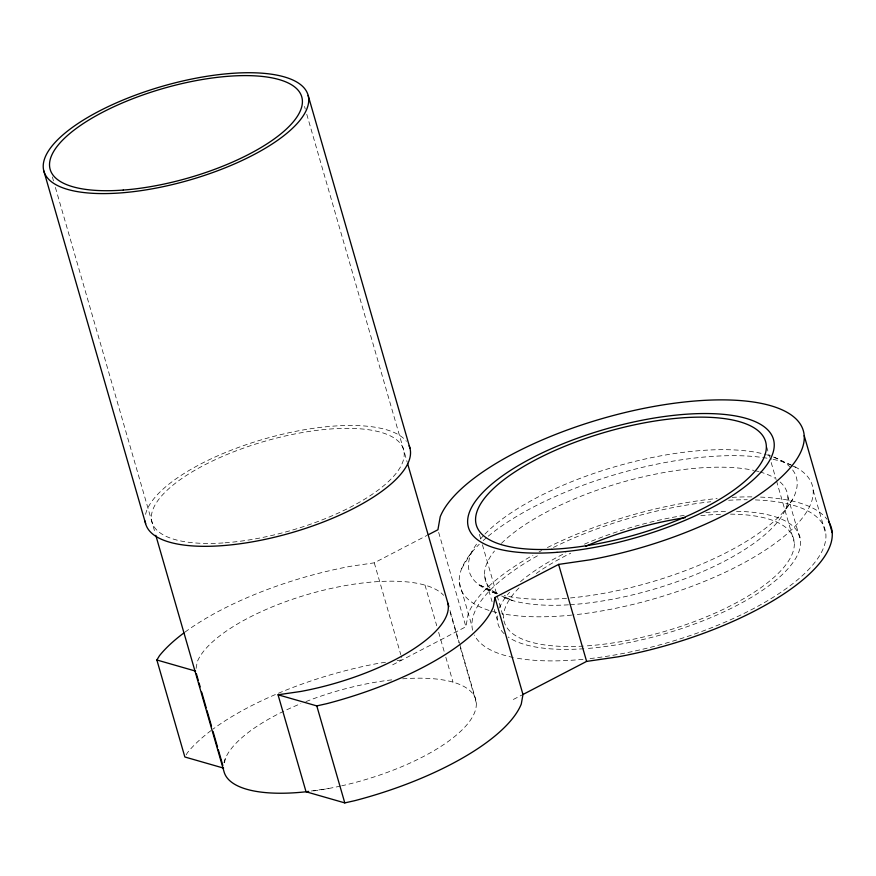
<?xml version="1.0" encoding="UTF-8"?>
<svg xmlns="http://www.w3.org/2000/svg" width="876" height="876" viewBox="0 0 876 876"><rect width="100%" height="100%" fill="white"/><g stroke="black" fill="none" stroke-linecap="round" stroke-linejoin="round"><path stroke-width="0.66" stroke-dasharray="4.38 3.29" d="M196.082 668.454L197.253 661.785A130.907 46.483 -16.1 0 1 315.272 592.329A130.907 46.483 -16.1 0 1 443.639 595.351M224.552 762.777L225.252 758.78M392.667 664.829L465.912 626.756L468.211 613.747A189.818 67.408 -16.1 0 1 532.926 555.253M461.718 568.502L473.336 549.164M186.172 754.827L187.486 752.67A179.996 63.915 -16.1 0 1 211.937 729.905M785.794 508.584L792.32 499.791M185.044 632.089A179.996 63.915 -16.1 0 1 351.035 566.214L374.271 562.83L427.105 535.378M513.369 699.464L521.778 695.106M385.484 662.278L379.034 663.22A179.996 63.915 -16.1 0 0 213.043 729.084M397.113 660.581L402.27 659.836L401.131 655.905M311.374 790.995L328.708 788.477M491.962 591.88L496.791 593.917M501.62 595.954L512.471 600.542L502.671 595.888M773.694 457.075L790.557 464.992M791.762 465.561L797.795 468.386M497.765 593.556L478.143 584.248L497.732 594.388A157.089 55.779 -16.1 0 1 494.48 551.015M813.158 490.188L825.882 534.272M787.874 496.769L800.609 540.853M766.664 446.815L769.697 457.294M771.208 462.539L776.125 479.577M776.508 480.891L794.28 542.496M479.391 534.261L480.902 539.506M482.413 544.752L496.791 594.563M497.174 595.866L503.601 618.149A150.541 53.458 -16.1 0 1 520.727 586.23M484.559 575.707L492.049 601.648M494.294 609.422L497.283 619.803M459.287 582.288L472.011 626.373M438.668 532.378L465.912 626.756M304.509 106.423L305.264 109.051M306.775 114.296L407.198 462.21M450.012 610.55L459.484 643.378M459.867 644.681L475.777 699.825M450.176 612.401L458.882 642.546M460.393 647.791L476.281 702.848M425.024 585.146L436.752 625.782M438.646 632.341L444.318 651.996M445.829 657.241L453.023 682.141M374.271 562.83L400.759 654.591M52.363 176.941L53.502 180.883M55.396 187.431L155.052 532.717M539.09 551.869A189.818 67.408 -16.1 0 1 541.609 550.544M547.423 547.555A189.818 67.408 -16.1 0 1 717.115 498.521M732.15 497.371A189.818 67.408 -16.1 0 1 753.623 496.9M760.554 497.097A189.818 67.408 -16.1 0 1 826.988 519.249M402.631 678.823A130.907 46.483 -16.1 0 1 472.471 716.929A130.907 46.483 -16.1 0 1 341.684 785.816M340.512 786.079A130.907 46.483 -16.1 0 1 311.298 791.203M223.982 762.832A130.907 46.483 -16.1 0 1 300.829 703.625M305.932 701.588A130.907 46.483 -16.1 0 1 393.74 679.645M755.386 499.922A183.27 65.076 -16.1 0 1 804.518 573.627A183.27 65.076 -16.1 0 1 588.398 658.763M583.011 659.321A183.27 65.076 -16.1 0 1 514.639 657.745M513.314 657.482A183.27 65.076 -16.1 0 1 474.365 635.012M472.602 630.183A183.27 65.076 -16.1 0 1 538.105 555.461M553.424 547.434A183.27 65.076 -16.1 0 1 710.786 501.751M728.668 500.262A183.27 65.076 -16.1 0 1 747.283 499.747M736.541 511.299A157.089 55.779 -16.1 0 1 780.275 576.463A157.089 55.779 -16.1 0 1 585.234 648.645M583.887 648.744A157.089 55.779 -16.1 0 1 508.135 636.983M504.127 633.698A157.089 55.779 -16.1 0 1 497.721 613.386M499.375 607.988A157.089 55.779 -16.1 0 1 509.602 592.264M520.486 581.653A157.089 55.779 -16.1 0 1 565.83 552.756M584.423 544.16A157.089 55.779 -16.1 0 1 684.966 515.23M705.826 512.58A157.089 55.779 -16.1 0 1 728.416 511.288M730.518 514.146A150.541 53.458 -16.1 0 1 774.636 576.769A150.541 53.458 -16.1 0 1 584.697 646.017M583.339 646.094A150.541 53.458 -16.1 0 1 503.744 619.474M536.243 573.484A150.541 53.458 -16.1 0 1 570.725 553.194M700.811 515.668A150.541 53.458 -16.1 0 1 722.47 514.223M766.62 454.732A170.185 60.433 -16.1 0 1 760.762 531.831A170.185 60.433 -16.1 0 1 567.845 598.177M566.564 598.275A170.185 60.433 -16.1 0 1 504.226 595.549M496.572 593.479A170.185 60.433 -16.1 0 1 477.234 543.142M480.464 539.047A170.185 60.433 -16.1 0 1 484.154 534.918M484.965 534.064A170.185 60.433 -16.1 0 1 765.35 454.392M780.122 482.008A157.089 55.779 -16.1 0 1 736.278 554.683A157.089 55.779 -16.1 0 1 569.805 604.747M568.469 604.823A157.089 55.779 -16.1 0 1 502.068 596.698M501.433 543.361A157.089 55.779 -16.1 0 1 753.962 470.423M755.211 470.697A157.089 55.779 -16.1 0 1 758.813 471.606M759.963 471.934A157.089 55.779 -16.1 0 1 774.712 478.077M773.158 459.352A183.27 65.076 -16.1 0 1 779.804 539.802A183.27 65.076 -16.1 0 1 573.079 614.952M571.678 615.094A183.27 65.076 -16.1 0 1 501.915 613.649M496.725 612.532A183.27 65.076 -16.1 0 1 491.852 611.262M489.049 610.408A183.27 65.076 -16.1 0 1 479.238 544.281M483.191 540.569A183.27 65.076 -16.1 0 1 486.355 537.787M488.228 536.211A183.27 65.076 -16.1 0 1 771.855 459.079M145.569 514.354A137.455 48.815 -16.1 0 1 267.147 438.175A137.455 48.815 -16.1 0 1 406.398 441.263M225.055 542.802A130.907 46.483 -16.1 0 0 403.672 449.99A130.907 46.483 -16.1 0 0 204.634 464.904A130.907 46.483 -16.1 0 0 225.055 542.802"/><path stroke-width="1.31" d="M494.973 597.476L493.287 607.046A179.996 63.915 -16.1 0 1 326.759 703.68L316.794 705.903L278.042 694.778L306.042 791.773L344.794 802.898L354.758 800.675A179.996 63.915 -16.1 0 0 521.286 704.041L522.972 694.482L494.973 597.476L558.614 564.407L590.227 559.797A189.818 67.408 -16.1 0 0 801.682 449.914A189.818 67.408 -16.1 0 0 651.667 406.858A189.818 67.408 -16.1 0 0 440.212 516.741L437.912 529.761L428.309 534.754M223.61 768.121L184.858 756.995L156.859 659.989L159.498 655.664A179.996 63.915 -16.1 0 1 183.938 632.91M522.972 694.482L586.613 661.402L618.226 656.803A189.818 67.408 -16.1 0 0 828.444 521.33M278.042 694.778L300.709 691.471A130.907 46.483 -16.1 0 0 447.888 603.246M308.713 791.389L306.042 791.773A130.907 46.483 -16.1 0 1 224.015 771.647L155.808 535.346M156.859 659.989L195.611 671.115M804.201 435.635L832.2 532.63M558.614 564.407L586.613 661.402M308.155 95.451A137.455 48.815 -16.1 0 1 120.614 192.917A137.455 48.815 -16.1 0 1 99.163 111.11A137.455 48.815 -16.1 0 1 308.155 95.451L409.957 448.194M407.57 463.524L448.873 606.619M316.794 705.903L344.794 802.898M196.366 673.743L198.261 680.291M199.016 682.908L200.155 686.85M201.666 692.084L206.199 707.819M206.955 710.436L211.499 726.171M213.01 731.416L217.555 747.14M218.31 749.768L222.854 765.493M43.8 170.864L145.613 523.607M585.705 546.274A150.541 53.458 -16.1 0 1 685.273 517.661M409.136 445.785A137.455 48.815 -16.1 0 1 290.175 533.123A137.455 48.815 -16.1 0 1 145.142 521.1M557.016 552.329A158.72 56.36 -16.1 0 0 773.574 439.785A158.72 56.36 -16.1 0 0 532.247 457.863A158.72 56.36 -16.1 0 0 557.016 552.329M551.803 549.274A150.541 53.458 -16.1 0 0 766.292 445.501A150.541 53.458 -16.1 0 0 544.762 455.202A150.541 53.458 -16.1 0 0 551.803 549.274M123.242 190.07A130.907 46.483 -16.1 0 0 301.859 97.247A130.907 46.483 -16.1 0 0 102.821 112.161A130.907 46.483 -16.1 0 0 123.242 190.07"/></g></svg>
